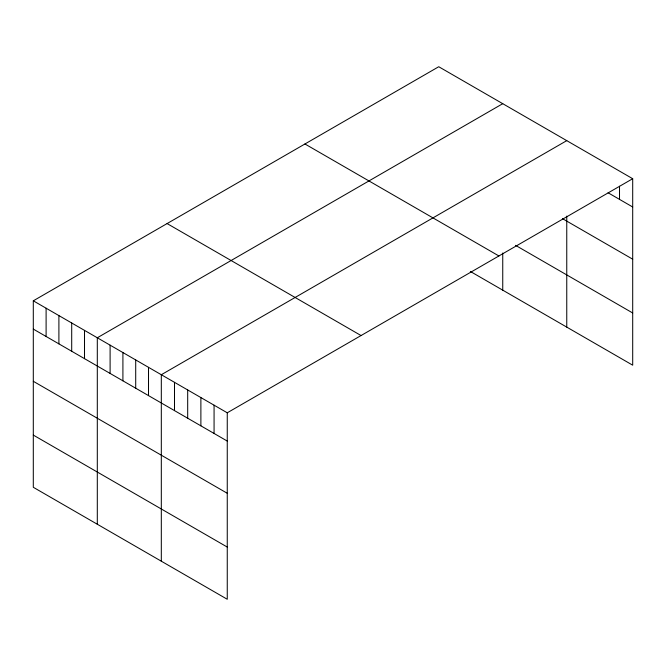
<?xml version="1.0" encoding="UTF-8"?>
<svg xmlns="http://www.w3.org/2000/svg" width="666" height="666" viewBox="0 0 666 666"><rect width="100%" height="100%" fill="white"/><g stroke="black" fill="none" stroke-linecap="round" stroke-linejoin="round"><path stroke-width="1" d="M33.3 300.816L227.256 412.795L227.256 599.267L33.3 487.287L33.3 300.816L438.744 66.733L632.7 178.713L632.7 365.184L470.321 271.437M502.747 103.688L97.303 337.77L97.303 524.242M566.758 140.643L161.314 374.725L161.314 561.188M227.256 412.795L632.7 178.713M608.083 192.774L632.7 206.993M562.487 218.656L632.7 259.191M515.551 245.346L632.7 312.978M304.945 143.981L498.901 255.96M167.099 223.568L361.055 335.547M33.3 329.087L227.256 441.067M33.3 381.293L227.256 493.273M33.3 435.081L227.256 547.061M619.513 186.247L619.513 199.375M566.758 216.1L566.758 327.114M502.747 253.013L502.747 290.16M214.069 405.178L214.069 433.458M200.882 397.569L200.882 425.84M187.687 389.951L187.687 418.223M174.5 382.334L174.5 410.614M148.51 367.332L148.51 395.604M135.706 359.94L135.706 388.22M122.91 352.547L122.91 380.827M110.106 345.163L110.106 373.435M84.507 330.378L84.507 358.658M71.703 322.985L71.703 351.265M58.899 315.601L58.899 343.872M46.104 308.208L46.104 336.48"/></g></svg>
